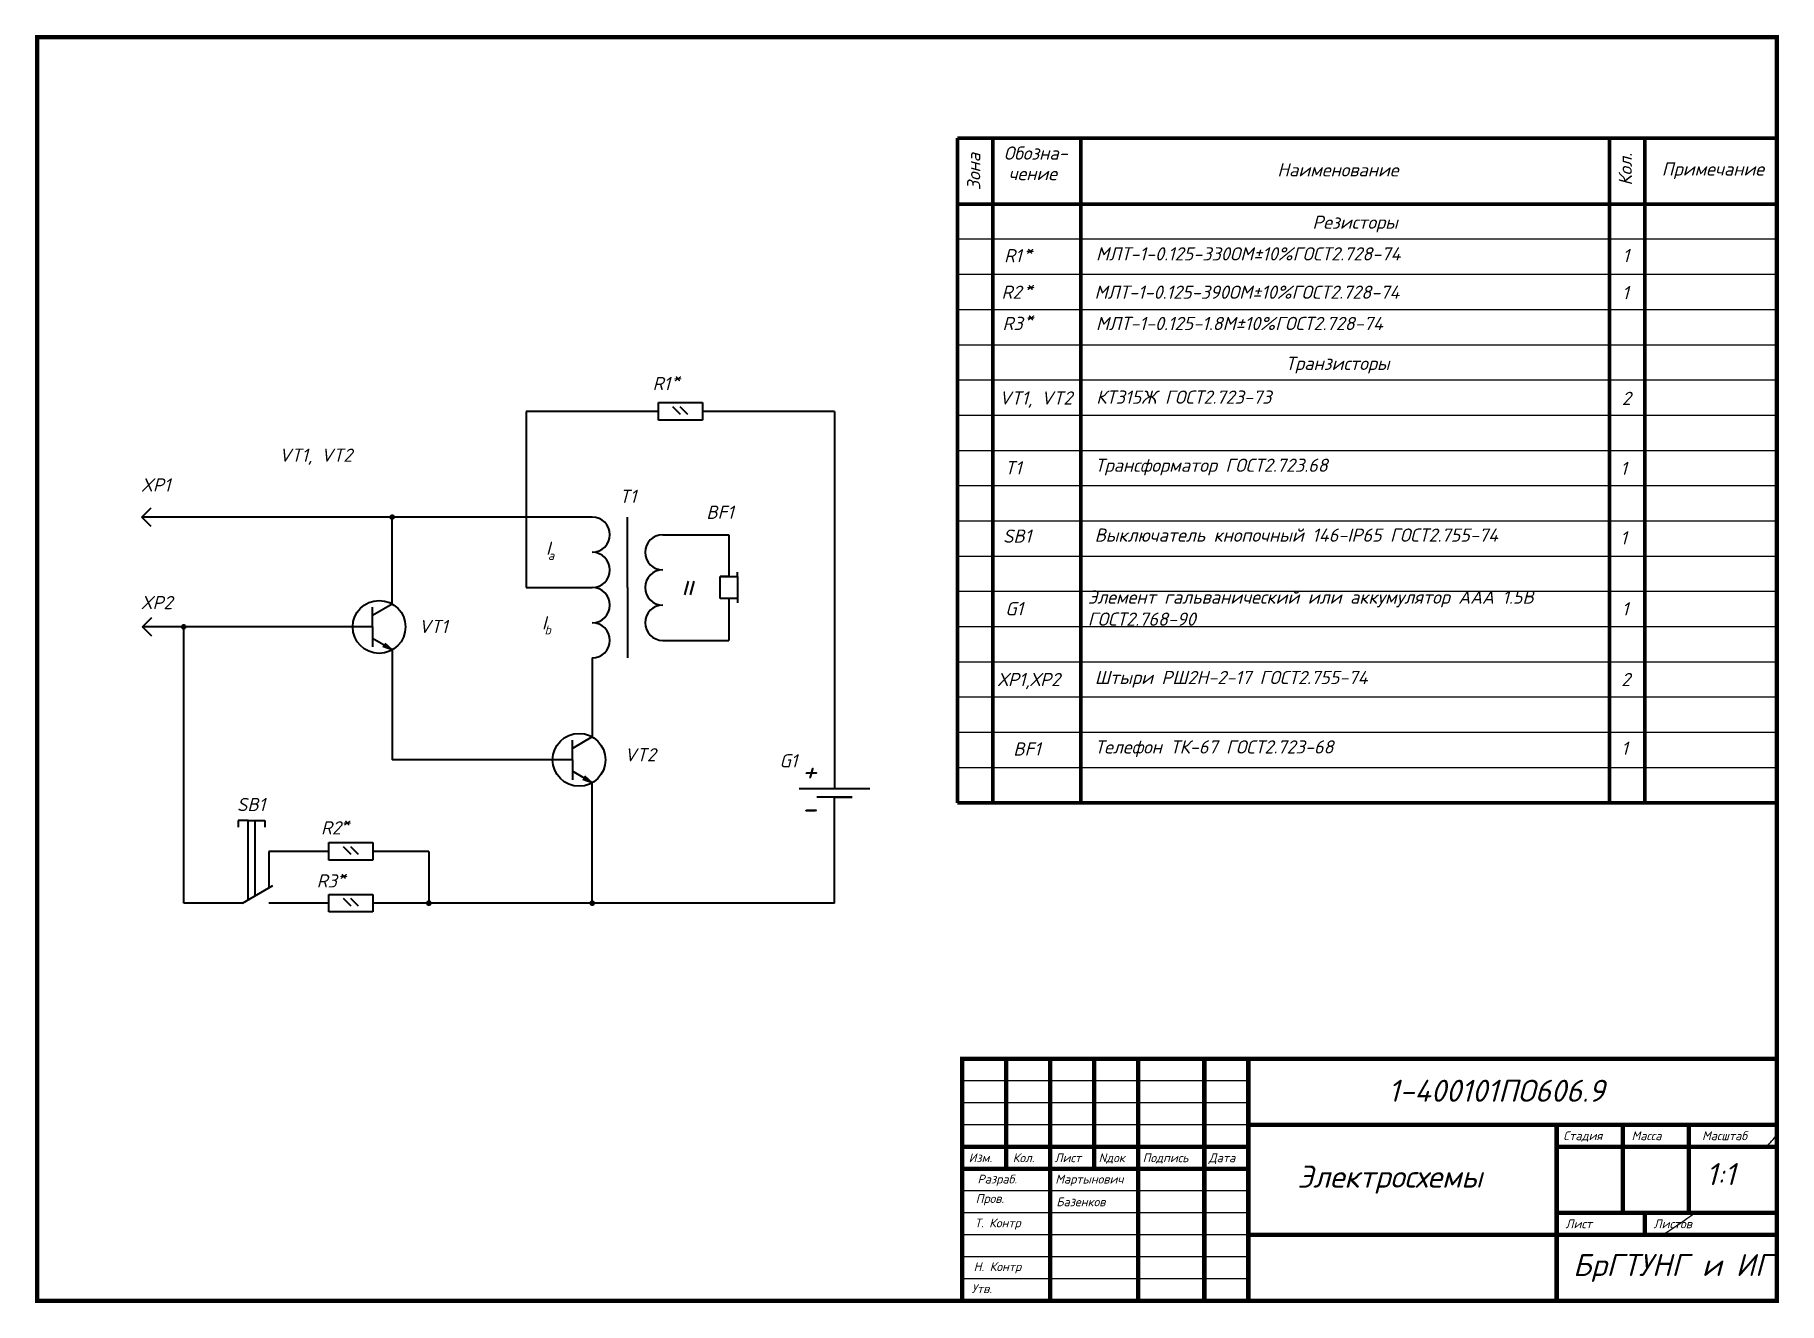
# Paper-space layout 'Лист3-Лист1' of a CAD drawing. Header units: inches, sheet in millimetres. Extents: x 16 to 412, y -4 to 284.
import ezdxf

# ---------------------------------------------------------------- set-up
doc = ezdxf.new("R2010")
doc.units = ezdxf.units.IN
doc.header["$MEASUREMENT"] = 0
doc.linetypes.add('CENTER2', pattern=[1.125, 0.75, -0.125, 0.125, -0.125])
doc.linetypes.add('HIDDEN2', pattern=[0.1875, 0.125, -0.0625])
doc.layers.add('аннотация', color=250, linetype='CENTER2')
doc.styles.get("Standard").update_dxf_attribs({"font": 'isocpeur.ttf', "oblique": 15, "height": 3})
doc.styles.add('стиль1', font='isocpeur.ttf', dxfattribs={"oblique": 15, "height": 5})

psp = doc.layouts.new('Лист3-Лист1')

# ---------------------------------------------------------------- linework, layer by layer
at = {"lineweight": 100}
for p, q in [((225.57, 260.14), (411.57, 260.14)), ((225.57, 260.14), (225.57, 109.14)), ((233.57, 260.14), (233.57, 109.14)), ((253.57, 260.14), (253.57, 109.14)), ((373.57, 260.14), (373.57, 109.14)), ((381.57, 109.14), (381.57, 260.14)), ((411.57, 245.14), (225.57, 245.14)), ((411.57, 109.14), (225.57, 109.14))]:
    psp.add_line(p, q, dxfattribs=at)
for p, q in [((225.57, 260.14), (233.57, 260.14)), ((233.57, 260.14), (253.57, 260.14)), ((253.57, 260.14), (373.57, 260.14)), ((411.57, 260.14), (411.57, 245.14)), ((411.57, 245.14), (225.57, 245.14)), ((411.57, 237.14), (225.57, 237.14)), ((411.57, 229.14), (225.57, 229.14)), ((411.57, 221.14), (225.57, 221.14)), ((411.57, 213.14), (225.57, 213.14)), ((411.57, 205.14), (225.57, 205.14)), ((411.57, 197.14), (225.57, 197.14)), ((411.57, 189.14), (225.57, 189.14)), ((411.57, 181.14), (225.57, 181.14)), ((411.57, 173.14), (225.57, 173.14)), ((411.57, 165.14), (225.57, 165.14)), ((411.57, 157.14), (225.57, 157.14)), ((411.57, 149.14), (225.57, 149.14)), ((411.57, 141.14), (225.57, 141.14)), ((411.57, 133.14), (225.57, 133.14)), ((411.57, 125.14), (225.57, 125.14)), ((411.57, 117.14), (225.57, 117.14)), ((373.57, 109.14), (381.57, 109.14)), ((291.57, 46.07), (226.57, 46.07)), ((291.57, 41.07), (226.57, 41.07)), ((291.57, 36.07), (226.57, 36.07)), ((291.57, 21.07), (226.57, 21.07)), ((291.57, 16.07), (226.57, 16.07)), ((291.57, 11.07), (226.57, 11.07)), ((291.57, 6.07), (226.57, 6.07)), ((291.57, 1.07), (226.57, 1.07))]:
    psp.add_line(p, q)
at = {"lineweight": 40}
for p, q in [((157.62, 198.07), (127.62, 198.07)), ((127.62, 198.07), (127.62, 158.07)), ((157.62, 196.07), (157.62, 200.07)), ((157.62, 200.07), (167.62, 200.07)), ((157.62, 196.07), (157.62, 198.07)), ((160.83, 199.2), (162.6, 197.43)), ((162.51, 199.2), (164.27, 197.43)), ((167.62, 200.07), (167.62, 196.07)), ((197.62, 198.07), (167.62, 198.07)), ((197.62, 198.07), (197.62, 112.46)), ((167.62, 196.07), (157.62, 196.07)), ((40.34, 174.07), (42.46, 176.19)), ((142.62, 174.07), (40.34, 174.07)), ((42.46, 171.95), (40.34, 174.07)), ((97.22, 154.31), (97.22, 174.07)), ((127.62, 174.07), (97.62, 174.07)), ((150.62, 158.07), (150.62, 174.07)), ((158.62, 170.07), (173.62, 170.07)), ((173.62, 170.07), (173.62, 162.07)), ((163.65, 156.44), (164.46, 159.48)), ((164.92, 156.44), (165.73, 159.48)), ((173.62, 160.57), (171.62, 160.57)), ((171.62, 160.57), (173.62, 160.57)), ((171.62, 155.57), (171.62, 160.57)), ((173.62, 162.07), (173.62, 160.57)), ((173.62, 160.57), (175.62, 160.57)), ((175.62, 160.57), (175.62, 161.57)), ((175.62, 160.57), (175.62, 155.57)), ((127.62, 158.07), (142.62, 158.07)), ((150.62, 158.07), (150.62, 142.07)), ((175.62, 155.57), (171.62, 155.57)), ((175.62, 155.57), (173.62, 155.57)), ((173.62, 155.57), (173.62, 146.07)), ((175.62, 155.57), (175.62, 154.57)), ((40.53, 149.12), (42.65, 151.24)), ((97.22, 154.31), (92.72, 151.71)), ((92.72, 149.12), (92.72, 153.62)), ((92.72, 149.12), (40.53, 149.12)), ((42.65, 147), (40.53, 149.12)), ((49.85, 86.39), (49.85, 149.12)), ((92.72, 149.12), (92.72, 144.62)), ((97.22, 143.92), (92.72, 146.52)), ((97.22, 143.92), (95.07, 144.65)), ((97.22, 143.92), (95.56, 145.39)), ((97.22, 143.92), (97.22, 118.93)), ((158.62, 146.07), (173.62, 146.07)), ((142.62, 142.07), (142.62, 124.13)), ((142.62, 124.13), (138.12, 121.52)), ((138.12, 118.93), (138.12, 123.43)), ((138.12, 118.93), (97.22, 118.93)), ((138.12, 118.93), (138.12, 114.43)), ((142.62, 113.73), (138.12, 116.33)), ((142.62, 113.73), (140.96, 115.2)), ((142.62, 113.73), (140.47, 114.47)), ((142.62, 86.39), (142.62, 113.73)), ((189.62, 112.46), (205.62, 112.46)), ((197.62, 110.46), (193.62, 110.46)), ((197.62, 110.46), (201.62, 110.46)), ((201.62, 110.46), (197.62, 110.46)), ((197.62, 86.39), (197.62, 110.46)), ((64.51, 105.14), (62.26, 105.14)), ((62.26, 105.14), (62.26, 103.64)), ((64.51, 87.16), (64.51, 105.14)), ((64.51, 105.14), (66.01, 105.14)), ((66.01, 105.14), (66.01, 88.03)), ((66.01, 105.14), (68.26, 105.14)), ((68.26, 105.14), (68.26, 103.64)), ((82.82, 96.14), (82.82, 100.14)), ((82.82, 100.14), (92.82, 100.14)), ((86.03, 99.27), (87.8, 97.5)), ((87.71, 99.27), (89.48, 97.5)), ((92.82, 100.14), (92.82, 96.14)), ((92.82, 100.14), (92.82, 98.14)), ((72.82, 98.14), (69.17, 98.14)), ((69.17, 98.14), (69.17, 89.85)), ((82.82, 98.14), (72.82, 98.14)), ((82.82, 96.14), (82.82, 98.14)), ((92.82, 96.14), (82.82, 96.14)), ((105.53, 98.14), (92.82, 98.14)), ((105.53, 98.14), (105.53, 86.39)), ((63.17, 86.39), (70.1, 90.39)), ((82.82, 84.39), (82.82, 88.39)), ((82.82, 88.39), (92.82, 88.39)), ((86.03, 87.52), (87.8, 85.75)), ((87.71, 87.52), (89.48, 85.75)), ((92.82, 88.39), (92.82, 84.39)), ((92.82, 88.39), (92.82, 86.39)), ((63.17, 86.39), (49.85, 86.39)), ((82.82, 86.39), (69.17, 86.39)), ((82.82, 84.39), (82.82, 86.39)), ((92.82, 84.39), (82.82, 84.39)), ((197.62, 86.39), (92.82, 86.39))]:
    psp.add_line(p, q, dxfattribs=at)
at = {"const_width": 1}
psp.add_lwpolyline([(16.57, -3.93), (16.57, 283.07), (411.57, 283.07), (411.57, -3.93)], close=True, dxfattribs=at)
for points in [[(226.57, -3.93), (226.57, 51.07), (411.57, 51.07)], [(236.57, 26.07), (236.57, 51.07)], [(246.57, 51.07), (246.57, -3.93)], [(256.57, 51.07), (256.57, 26.07)], [(266.57, -3.93), (266.57, 51.07)], [(281.57, 51.07), (281.57, -3.93)], [(291.57, 51.07), (291.57, -3.93)], [(291.57, 36.07), (411.57, 36.07)], [(361.57, 36.07), (361.57, -3.93)], [(376.57, 36.07), (376.57, 16.07)], [(391.57, 36.07), (391.57, 16.07)], [(291.57, 31.07), (226.57, 31.07)], [(361.57, 31.07), (411.57, 31.07)], [(291.57, 26.07), (226.57, 26.07)], [(361.57, 16.07), (411.57, 16.07)], [(381.57, 16.07), (381.57, 11.07)], [(291.57, 11.07), (411.57, 11.07)]]:
    psp.add_lwpolyline(points, dxfattribs=at)
at = {"lineweight": 60}
for centre in [(97.22, 174.07), (49.85, 149.12), (105.53, 86.39), (142.62, 86.39)]:
    psp.add_circle(centre, 0.3, dxfattribs=at)
at = {"lineweight": 40}
for centre in [(94.22, 149.12), (139.62, 118.93)]:
    psp.add_circle(centre, 6, dxfattribs=at)
for centre, start, end in [((142.62, 170.07), 270, 90), ((158.62, 166.07), 90, 270), ((142.62, 162.07), 270, 90), ((158.62, 158.07), 90, 270), ((142.62, 154.07), 270, 90), ((158.62, 150.07), 90, 270), ((142.62, 146.07), 270, 90)]:
    psp.add_arc(centre, 4, start, end, dxfattribs=at)
at = {"linetype": 'ByBlock', "lineweight": 25}
for start, end in [(318.3344, 320.1909), (302.1562, 306.7604)]:
    psp.add_arc((327.07, 104.19), 110, start, end, dxfattribs=at)

# ---------------------------------------------------------------- texts
at = {"oblique": 15}
for s, height, p in [('Обозна-', 3, (236.05, 255.22)), ('Наименование', 3, (298.14, 251.41)), ('Примечание', 3, (385.42, 251.61)), ('чение', 3, (237.1, 250.57)), ('Стадия', 2, (363.07, 32.57)), ('Масса', 2, (378.57, 32.57)), ('Масштаб', 2, (394.57, 32.57)), ('Изм.', 2, (228.07, 27.57)), ('Кол.', 2, (238.07, 27.57)), ('Лист', 2, (247.57, 27.57)), ('Nдок', 2, (257.57, 27.57)), ('Подпись', 2, (267.57, 27.57)), ('Дата', 2, (282.57, 27.57)), ('Лист', 2, (363.57, 12.57)), ('Листов', 2, (383.57, 12.57))]:
    psp.add_text(s, height=height, dxfattribs=at).set_placement(p)
for s, p in [('Зона', (230.72, 248.28)), ('Кол.', (378.65, 249.34))]:
    psp.add_text(s, height=3, rotation=90, dxfattribs=at).set_placement(p)
at = {"insert": (225.57, 260.14), "char_height": 0.2, "attachment_point": 1}
psp.add_mtext_dynamic_manual_height_columns('Зона', width=8, gutter_width=1, heights=[0], dxfattribs=at)
at = {"lineweight": 40, "attachment_point": 1}
for s, width, gutter_width, insert, char_height in [('\\pxqc;Резисторы', 120, 15, (255.8, 242.53), 3), ('R1', 20, 15, (236.12, 234.92), 3), ('*', 6.4676, 25, (240.7, 236.23), 3), ('МЛТ-1-0.125-330ОМ%%P10%ГОСТ2.728-74', 114.6309, 15, (256.98, 235.34), 3), ('1', 4.7524, 15, (376.53, 234.96), 3), ('R2 ', 20, 15, (235.53, 226.63), 3), ('*', 6.4676, 25, (240.83, 228.01), 3), ('МЛТ-1-0.125-390ОМ%%P10%ГОСТ2.728-74', 154.932, 15, (256.64, 226.63), 3), ('1', 8, 15, (376.44, 226.52), 3), ('R3', 13.9887, 15, (235.76, 219.53), 3), ('*', 6.4676, 25, (240.89, 221.11), 3), ('МЛТ-1-0.125-1.8М%%P10%ГОСТ2.728-74', 79.1236, 15, (256.96, 219.53), 3), ('Транзисторы', 60.7634, 15, (300.02, 210.47), 3), ('*', 6.4676, 25, (160.72, 207.29), 3), ('R1  ', 26.9636, 25, (156.31, 205.89), 3), ('VT1, VT2', 20, 15, (235, 202.61), 3), ('КТ315Ж ГОСТ2.723-73', 92.0593, 15, (257.02, 202.8), 3), ('2', 33.6003, 15, (376.37, 202.52), 3), ('VT1, VT2', 49.5502, 15, (71.51, 189.62), 3), ('T1', 15.314, 15, (236.23, 186.76), 3), ('Трансформатор ГОСТ2.723.68', 76.4538, 15, (256.76, 187.34), 3), ('1', 8, 15, (376.03, 186.63), 3), ('XP1', 19.0215, 15, (40.16, 182.86), 3), ('T1', 14.2876, 15, (148.76, 180.28), 3), ('BF1', 18.6691, 15, (168.51, 176.66), 3), ('SB1', 13.0275, 15, (235.86, 171.24), 3), ('Выключатель кнопочный 146-IP65 ГОСТ2.755-74', 111.8301, 15, (256.68, 171.47), 3), ('1', 8, 15, (376.02, 170.86), 3), ('I', 7.9247, 15, (132.11, 168.49), 3), ('a', 2.7241, 15, (132.56, 166.34), 2), ('XP2', 20.6537, 15, (40.08, 156.15), 3), ('G1', 11.1076, 15, (236.38, 154.76), 3), ('Элемент гальванический или аккумулятор ААА 1.5В ГОСТ2.768-90', 115.2856, 15, (255.11, 157.39), 3), ('1', 8, 15, (376.36, 154.72), 3), ('VT1', 6.6952, 15, (103.22, 150.72), 3), ('I', 8.8328, 15, (131.2, 151.58), 3), ('b', 3.8798, 15, (131.78, 149.43), 2), ('ХР1,ХР2', 18.854, 15, (234.66, 138.67), 3), ('Штыри РШ2Н-2-17 ГОСТ2.755-74', 114.3123, 15, (256.7, 139.14), 3), ('2', 33.6003, 15, (376.23, 138.68), 3), ('BF1', 11.136, 15, (238.2, 122.9), 3), ('Телефон ТК-67 ГОСТ2.723-68', 75.1801, 15, (256.71, 123.37), 3), ('1', 8, 15, (376.24, 123.06), 3), ('VT2', 17.364, 15, (149.92, 121.59), 3), ('G1', 12.6632, 15, (185.12, 120.23), 3), ('SB1', 8.8148, 15, (61.93, 110.29), 3), ('R2 ', 28.9344, 15, (81.03, 105), 3), ('*', 5.5829, 15, (85.66, 106.41), 3), ('R3  ', 24.8817, 15, (80.05, 92.95), 3), ('*', 6.0198, 15, (84.86, 94.29), 3)]:
    psp.add_mtext_dynamic_manual_height_columns(s, width=width, gutter_width=gutter_width, heights=[0], dxfattribs=dict(at, insert=insert, char_height=char_height))
at = {"lineweight": 40, "char_height": 5, "attachment_point": 1, "style": 'стиль1'}
for s, width, heights, insert in [('+', 4.4502, [0], (190.13, 118.96)), ('-', 5.0688, [0], (190.05, 110.46)), ('Электросхемы', 54.7674, [6.5], (302.68, 26.79)), ('1:1', 11.4158, [0], (395.5, 27.37))]:
    psp.add_mtext_dynamic_manual_height_columns(s, width=width, gutter_width=15, heights=heights, dxfattribs=dict(at, insert=insert))
at = {"layer": 'аннотация', "linetype": 'HIDDEN2', "char_height": 5, "attachment_point": 1}
for s, width, insert in [('1-400101ПО606.9', 111.2594, (323.33, 46.29)), ('БрГТУНГ и ИГ', 50, (365.29, 6.73))]:
    psp.add_mtext_dynamic_manual_height_columns(s, width=width, gutter_width=25, heights=[0], dxfattribs=dict(at, insert=insert))
at = {"layer": 'аннотация', "linetype": 'HIDDEN2', "char_height": 2, "attachment_point": 1, "style": 'стиль1'}
for s, width, insert in [('Разраб.', 20, (230.07, 24.73)), ('Мартынович', 20, (247.74, 24.72)), ('Пров.', 15.1613, (229.66, 20.31)), ('Базенков', 20, (247.97, 19.56)), ('Т. Контр', 20, (229.44, 14.77)), ('Н. Контр', 20, (229.2, 4.85)), ('Утв. ', 20, (228.74, -0.15))]:
    psp.add_mtext_dynamic_manual_height_columns(s, width=width, gutter_width=25, heights=[0], dxfattribs=dict(at, insert=insert))

doc.saveas('drawing.dxf')
